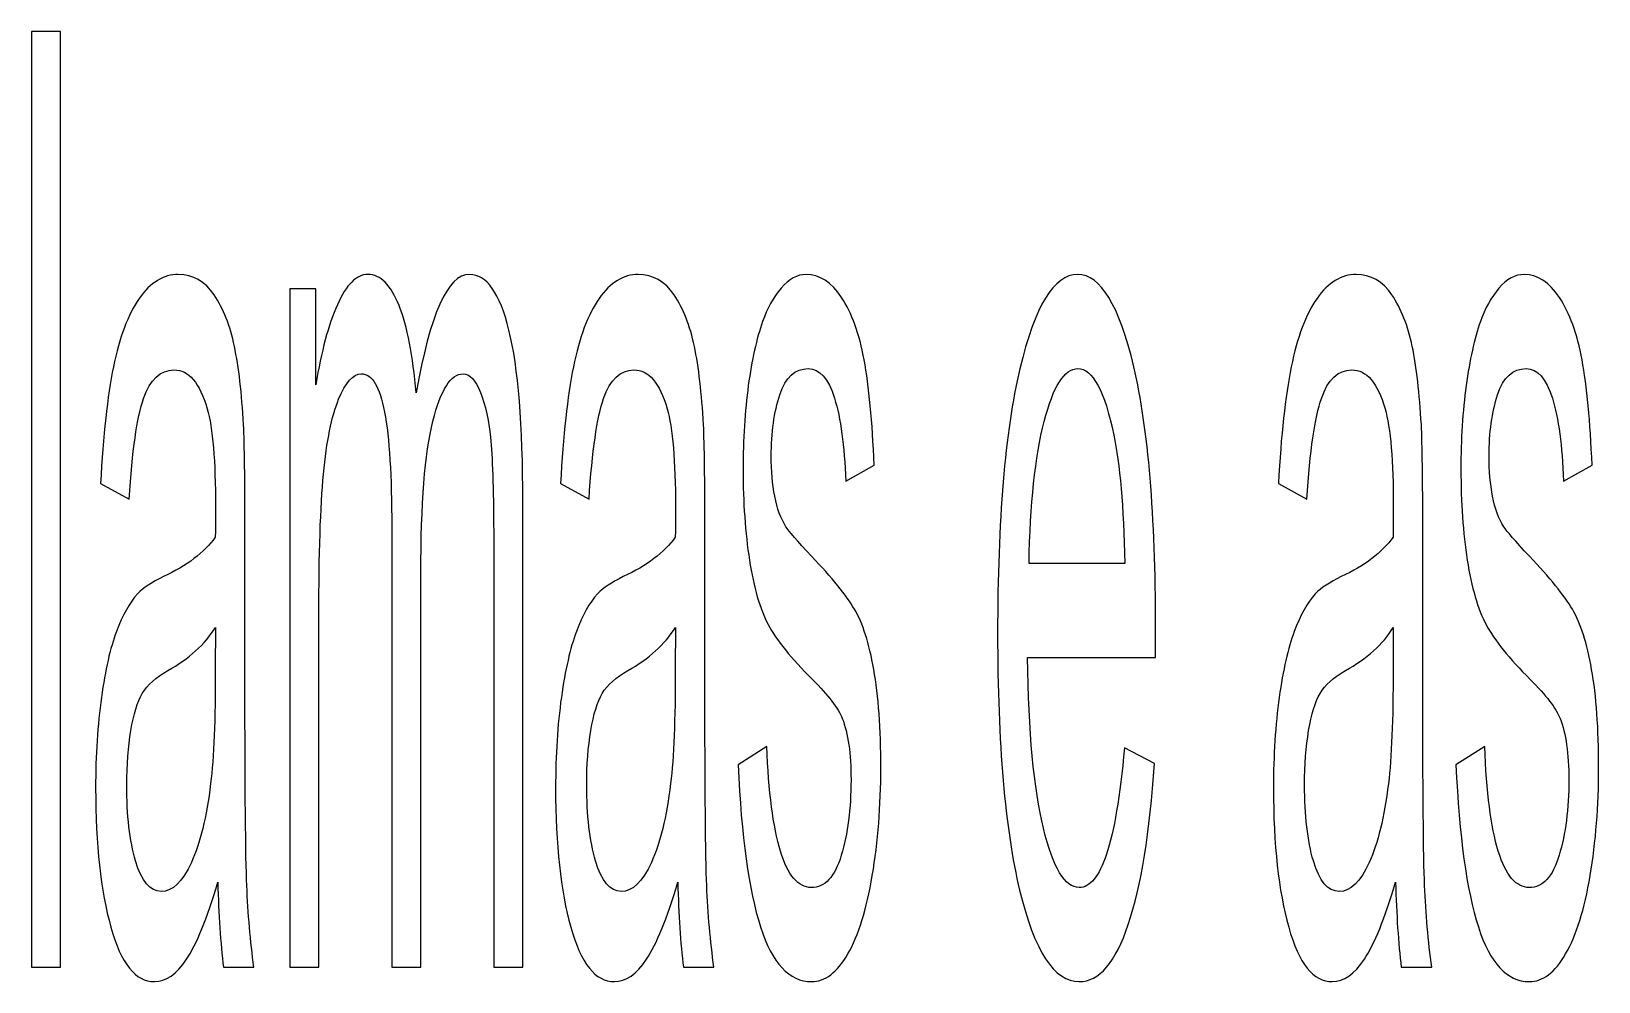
# Model space of a CAD drawing. Header units: millimetres. Extents: x -2444 to 3336, y -980 to 1690.
# Drawn here: x -1575.89 to -1528.3, y -854.57 to -825.7 of the extents above; entities that cross this region are included whole.
import ezdxf

# ---------------------------------------------------------------- set-up
doc = ezdxf.new("R2010")
doc.units = ezdxf.units.MM
doc.header["$MEASUREMENT"] = 0
doc.layers.add('Camada 1', color=7, linetype='Continuous')

msp = doc.modelspace()

# ---------------------------------------------------------------- linework, layer by layer
at = {"layer": 'Camada 1', "color": 250}
for points, knots in [([(-1575.893, -854.1328), (-1575.893, -854.1328), (-1575.893, -825.7041), (-1575.893, -825.7041), (-1575.893, -825.7041), (-1575.893, -825.7041), (-1575.0082, -825.7041), (-1575.0082, -825.7041), (-1575.0082, -825.7041), (-1575.0082, -825.7041), (-1575.0082, -854.1328), (-1575.0082, -854.1328), (-1575.0082, -854.1328), (-1575.0082, -854.1328), (-1575.893, -854.1328), (-1575.893, -854.1328)], [0, 0, 0, 0, 0.2, 0.2, 0.2, 0.2, 0.4, 0.4, 0.4, 0.4, 0.6, 0.6, 0.6, 0.6, 1, 1, 1, 1]), ([(-1570.2308, -851.552), (-1570.5592, -852.6571), (-1570.8759, -853.4313), (-1571.1792, -853.888), (-1571.1792, -853.888), (-1571.4825, -854.3446), (-1571.8076, -854.5696), (-1572.1562, -854.5696), (-1572.1562, -854.5696), (-1572.7293, -854.5696), (-1573.17, -854.0203), (-1573.4783, -852.9152), (-1573.4783, -852.9152), (-1573.7866, -851.8167), (-1573.9408, -850.4072), (-1573.9408, -848.6932), (-1573.9408, -848.6932), (-1573.9408, -847.6874), (-1573.8821, -846.7675), (-1573.7665, -845.9337), (-1573.7665, -845.9337), (-1573.6492, -845.0999), (-1573.4967, -844.4382), (-1573.309, -843.9353), (-1573.309, -843.9353), (-1573.1197, -843.4323), (-1572.9086, -843.0485), (-1572.6723, -842.7904), (-1572.6723, -842.7904), (-1572.498, -842.6118), (-1572.2349, -842.4397), (-1571.8847, -842.2677), (-1571.8847, -842.2677), (-1571.1708, -841.9368), (-1570.643, -841.5331), (-1570.3062, -841.0699), (-1570.3062, -841.0699), (-1570.3028, -840.5934), (-1570.3011, -840.289), (-1570.3011, -840.1633), (-1570.3011, -840.1633), (-1570.3011, -838.7472), (-1570.3849, -837.7479), (-1570.5525, -837.1656), (-1570.5525, -837.1656), (-1570.7787, -836.3781), (-1571.1155, -835.9877), (-1571.5613, -835.9877), (-1571.5613, -835.9877), (-1571.9785, -835.9877), (-1572.2869, -836.2788), (-1572.4846, -836.8546), (-1572.4846, -836.8546), (-1572.684, -837.4303), (-1572.8298, -838.4494), (-1572.9253, -839.9184), (-1572.9253, -839.9184), (-1572.9253, -839.9184), (-1573.79, -839.442), (-1573.79, -839.442), (-1573.79, -839.442), (-1573.7112, -837.9795), (-1573.5822, -836.795), (-1573.4012, -835.895), (-1573.4012, -835.895), (-1573.2202, -834.995), (-1572.9588, -834.3068), (-1572.617, -833.8171), (-1572.617, -833.8171), (-1572.2768, -833.334), (-1571.8797, -833.0892), (-1571.4306, -833.0892), (-1571.4306, -833.0892), (-1570.9849, -833.0892), (-1570.6212, -833.2943), (-1570.3414, -833.7112), (-1570.3414, -833.7112), (-1570.0632, -834.1281), (-1569.8571, -834.6443), (-1569.7264, -835.273), (-1569.7264, -835.273), (-1569.5957, -835.9016), (-1569.5035, -836.6957), (-1569.4499, -837.6553), (-1569.4499, -837.6553), (-1569.4214, -838.2508), (-1569.4063, -839.3229), (-1569.4063, -840.8647), (-1569.4063, -840.8647), (-1569.4063, -840.8647), (-1569.4063, -845.497), (-1569.4063, -845.497), (-1569.4063, -845.497), (-1569.4063, -848.7329), (-1569.3879, -850.7777), (-1569.351, -851.6446), (-1569.351, -851.6446), (-1569.3159, -852.5115), (-1569.2421, -853.3387), (-1569.1349, -854.1328), (-1569.1349, -854.1328), (-1569.1349, -854.1328), (-1570.0599, -854.1328), (-1570.0599, -854.1328), (-1570.0599, -854.1328), (-1570.1487, -853.3983), (-1570.2057, -852.538), (-1570.2308, -851.552)], [0, 0, 0, 0, 0.0357143, 0.0357143, 0.0357143, 0.0357143, 0.0714286, 0.0714286, 0.0714286, 0.0714286, 0.1071429, 0.1071429, 0.1071429, 0.1071429, 0.1428571, 0.1428571, 0.1428571, 0.1428571, 0.1785714, 0.1785714, 0.1785714, 0.1785714, 0.2142857, 0.2142857, 0.2142857, 0.2142857, 0.25, 0.25, 0.25, 0.25, 0.2857143, 0.2857143, 0.2857143, 0.2857143, 0.3214286, 0.3214286, 0.3214286, 0.3214286, 0.3571429, 0.3571429, 0.3571429, 0.3571429, 0.3928571, 0.3928571, 0.3928571, 0.3928571, 0.4285714, 0.4285714, 0.4285714, 0.4285714, 0.4642857, 0.4642857, 0.4642857, 0.4642857, 0.5, 0.5, 0.5, 0.5, 0.5357143, 0.5357143, 0.5357143, 0.5357143, 0.5714286, 0.5714286, 0.5714286, 0.5714286, 0.6071429, 0.6071429, 0.6071429, 0.6071429, 0.6428571, 0.6428571, 0.6428571, 0.6428571, 0.6785714, 0.6785714, 0.6785714, 0.6785714, 0.7142857, 0.7142857, 0.7142857, 0.7142857, 0.75, 0.75, 0.75, 0.75, 0.7857143, 0.7857143, 0.7857143, 0.7857143, 0.8214286, 0.8214286, 0.8214286, 0.8214286, 0.8571429, 0.8571429, 0.8571429, 0.8571429, 0.8928571, 0.8928571, 0.8928571, 0.8928571, 0.9285714, 0.9285714, 0.9285714, 0.9285714, 1, 1, 1, 1]), ([(-1568.0474, -854.1328), (-1568.0474, -854.1328), (-1568.0474, -833.526), (-1568.0474, -833.526), (-1568.0474, -833.526), (-1568.0474, -833.526), (-1567.2531, -833.526), (-1567.2531, -833.526), (-1567.2531, -833.526), (-1567.2531, -833.526), (-1567.2531, -836.4376), (-1567.2531, -836.4376), (-1567.2531, -836.4376), (-1567.0905, -835.4318), (-1566.8727, -834.6178), (-1566.6012, -834.009), (-1566.6012, -834.009), (-1566.3298, -833.3936), (-1566.0214, -833.0892), (-1565.6746, -833.0892), (-1565.6746, -833.0892), (-1565.2892, -833.0892), (-1564.9724, -833.4068), (-1564.7261, -834.0355), (-1564.7261, -834.0355), (-1564.4798, -834.6708), (-1564.3055, -835.5509), (-1564.205, -836.6891), (-1564.205, -836.6891), (-1563.7894, -834.287), (-1563.2515, -833.0892), (-1562.5879, -833.0892), (-1562.5879, -833.0892), (-1562.0685, -833.0892), (-1561.668, -833.6517), (-1561.3898, -834.7833), (-1561.3898, -834.7833), (-1561.11, -835.9149), (-1560.9692, -837.6553), (-1560.9692, -840.0045), (-1560.9692, -840.0045), (-1560.9692, -840.0045), (-1560.9692, -854.1328), (-1560.9692, -854.1328), (-1560.9692, -854.1328), (-1560.9692, -854.1328), (-1561.854, -854.1328), (-1561.854, -854.1328), (-1561.854, -854.1328), (-1561.854, -854.1328), (-1561.854, -841.1625), (-1561.854, -841.1625), (-1561.854, -841.1625), (-1561.854, -839.7729), (-1561.8841, -838.767), (-1561.9411, -838.1516), (-1561.9411, -838.1516), (-1561.9981, -837.5362), (-1562.102, -837.0465), (-1562.2545, -836.6693), (-1562.2545, -836.6693), (-1562.4053, -836.2921), (-1562.5829, -836.1068), (-1562.7857, -836.1068), (-1562.7857, -836.1068), (-1563.1543, -836.1068), (-1563.4593, -836.5899), (-1563.7023, -837.5494), (-1563.7023, -837.5494), (-1563.9452, -838.5155), (-1564.0659, -840.0574), (-1564.0659, -842.175), (-1564.0659, -842.175), (-1564.0659, -842.175), (-1564.0659, -854.1328), (-1564.0659, -854.1328), (-1564.0659, -854.1328), (-1564.0659, -854.1328), (-1564.9507, -854.1328), (-1564.9507, -854.1328), (-1564.9507, -854.1328), (-1564.9507, -854.1328), (-1564.9507, -840.7589), (-1564.9507, -840.7589), (-1564.9507, -840.7589), (-1564.9507, -839.2104), (-1565.0227, -838.0457), (-1565.1668, -837.2715), (-1565.1668, -837.2715), (-1565.3109, -836.4972), (-1565.5472, -836.1068), (-1565.874, -836.1068), (-1565.874, -836.1068), (-1566.122, -836.1068), (-1566.3516, -836.3649), (-1566.5627, -836.881), (-1566.5627, -836.881), (-1566.7738, -837.3972), (-1566.9263, -838.1516), (-1567.0218, -839.1508), (-1567.0218, -839.1508), (-1567.1157, -840.1434), (-1567.1626, -841.5794), (-1567.1626, -843.4522), (-1567.1626, -843.4522), (-1567.1626, -843.4522), (-1567.1626, -854.1328), (-1567.1626, -854.1328), (-1567.1626, -854.1328), (-1567.1626, -854.1328), (-1568.0474, -854.1328), (-1568.0474, -854.1328)], [0, 0, 0, 0, 0.0344828, 0.0344828, 0.0344828, 0.0344828, 0.0689655, 0.0689655, 0.0689655, 0.0689655, 0.1034483, 0.1034483, 0.1034483, 0.1034483, 0.137931, 0.137931, 0.137931, 0.137931, 0.1724138, 0.1724138, 0.1724138, 0.1724138, 0.2068966, 0.2068966, 0.2068966, 0.2068966, 0.2413793, 0.2413793, 0.2413793, 0.2413793, 0.2758621, 0.2758621, 0.2758621, 0.2758621, 0.3103448, 0.3103448, 0.3103448, 0.3103448, 0.3448276, 0.3448276, 0.3448276, 0.3448276, 0.3793103, 0.3793103, 0.3793103, 0.3793103, 0.4137931, 0.4137931, 0.4137931, 0.4137931, 0.4482759, 0.4482759, 0.4482759, 0.4482759, 0.4827586, 0.4827586, 0.4827586, 0.4827586, 0.5172414, 0.5172414, 0.5172414, 0.5172414, 0.5517241, 0.5517241, 0.5517241, 0.5517241, 0.5862069, 0.5862069, 0.5862069, 0.5862069, 0.6206897, 0.6206897, 0.6206897, 0.6206897, 0.6551724, 0.6551724, 0.6551724, 0.6551724, 0.6896552, 0.6896552, 0.6896552, 0.6896552, 0.7241379, 0.7241379, 0.7241379, 0.7241379, 0.7586207, 0.7586207, 0.7586207, 0.7586207, 0.7931034, 0.7931034, 0.7931034, 0.7931034, 0.8275862, 0.8275862, 0.8275862, 0.8275862, 0.862069, 0.862069, 0.862069, 0.862069, 0.8965517, 0.8965517, 0.8965517, 0.8965517, 0.9310345, 0.9310345, 0.9310345, 0.9310345, 1, 1, 1, 1]), ([(-1556.2638, -851.552), (-1556.5923, -852.6571), (-1556.909, -853.4313), (-1557.2123, -853.888), (-1557.2123, -853.888), (-1557.5156, -854.3446), (-1557.8407, -854.5696), (-1558.1892, -854.5696), (-1558.1892, -854.5696), (-1558.7623, -854.5696), (-1559.203, -854.0203), (-1559.5113, -852.9152), (-1559.5113, -852.9152), (-1559.8197, -851.8167), (-1559.9738, -850.4072), (-1559.9738, -848.6932), (-1559.9738, -848.6932), (-1559.9738, -847.6874), (-1559.9152, -846.7675), (-1559.7996, -845.9337), (-1559.7996, -845.9337), (-1559.6823, -845.0999), (-1559.5298, -844.4382), (-1559.3421, -843.9353), (-1559.3421, -843.9353), (-1559.1527, -843.4323), (-1558.9416, -843.0485), (-1558.7053, -842.7904), (-1558.7053, -842.7904), (-1558.5311, -842.6118), (-1558.268, -842.4397), (-1557.9177, -842.2677), (-1557.9177, -842.2677), (-1557.2039, -841.9368), (-1556.676, -841.5331), (-1556.3392, -841.0699), (-1556.3392, -841.0699), (-1556.3359, -840.5934), (-1556.3342, -840.289), (-1556.3342, -840.1633), (-1556.3342, -840.1633), (-1556.3342, -838.7472), (-1556.418, -837.7479), (-1556.5856, -837.1656), (-1556.5856, -837.1656), (-1556.8118, -836.3781), (-1557.1486, -835.9877), (-1557.5943, -835.9877), (-1557.5943, -835.9877), (-1558.0116, -835.9877), (-1558.3199, -836.2788), (-1558.5176, -836.8546), (-1558.5176, -836.8546), (-1558.717, -837.4303), (-1558.8628, -838.4494), (-1558.9583, -839.9184), (-1558.9583, -839.9184), (-1558.9583, -839.9184), (-1559.823, -839.442), (-1559.823, -839.442), (-1559.823, -839.442), (-1559.7442, -837.9795), (-1559.6152, -836.795), (-1559.4343, -835.895), (-1559.4343, -835.895), (-1559.2533, -834.995), (-1558.9919, -834.3068), (-1558.65, -833.8171), (-1558.65, -833.8171), (-1558.3099, -833.334), (-1557.9127, -833.0892), (-1557.4636, -833.0892), (-1557.4636, -833.0892), (-1557.0179, -833.0892), (-1556.6543, -833.2943), (-1556.3744, -833.7112), (-1556.3744, -833.7112), (-1556.0963, -834.1281), (-1555.8901, -834.6443), (-1555.7595, -835.273), (-1555.7595, -835.273), (-1555.6287, -835.9016), (-1555.5366, -836.6957), (-1555.483, -837.6553), (-1555.483, -837.6553), (-1555.4545, -838.2508), (-1555.4394, -839.3229), (-1555.4394, -840.8647), (-1555.4394, -840.8647), (-1555.4394, -840.8647), (-1555.4394, -845.497), (-1555.4394, -845.497), (-1555.4394, -845.497), (-1555.4394, -848.7329), (-1555.4209, -850.7777), (-1555.3841, -851.6446), (-1555.3841, -851.6446), (-1555.3489, -852.5115), (-1555.2752, -853.3387), (-1555.1679, -854.1328), (-1555.1679, -854.1328), (-1555.1679, -854.1328), (-1556.0929, -854.1328), (-1556.0929, -854.1328), (-1556.0929, -854.1328), (-1556.1817, -853.3983), (-1556.2387, -852.538), (-1556.2638, -851.552)], [0, 0, 0, 0, 0.0357143, 0.0357143, 0.0357143, 0.0357143, 0.0714286, 0.0714286, 0.0714286, 0.0714286, 0.1071429, 0.1071429, 0.1071429, 0.1071429, 0.1428571, 0.1428571, 0.1428571, 0.1428571, 0.1785714, 0.1785714, 0.1785714, 0.1785714, 0.2142857, 0.2142857, 0.2142857, 0.2142857, 0.25, 0.25, 0.25, 0.25, 0.2857143, 0.2857143, 0.2857143, 0.2857143, 0.3214286, 0.3214286, 0.3214286, 0.3214286, 0.3571429, 0.3571429, 0.3571429, 0.3571429, 0.3928571, 0.3928571, 0.3928571, 0.3928571, 0.4285714, 0.4285714, 0.4285714, 0.4285714, 0.4642857, 0.4642857, 0.4642857, 0.4642857, 0.5, 0.5, 0.5, 0.5, 0.5357143, 0.5357143, 0.5357143, 0.5357143, 0.5714286, 0.5714286, 0.5714286, 0.5714286, 0.6071429, 0.6071429, 0.6071429, 0.6071429, 0.6428571, 0.6428571, 0.6428571, 0.6428571, 0.6785714, 0.6785714, 0.6785714, 0.6785714, 0.7142857, 0.7142857, 0.7142857, 0.7142857, 0.75, 0.75, 0.75, 0.75, 0.7857143, 0.7857143, 0.7857143, 0.7857143, 0.8214286, 0.8214286, 0.8214286, 0.8214286, 0.8571429, 0.8571429, 0.8571429, 0.8571429, 0.8928571, 0.8928571, 0.8928571, 0.8928571, 0.9285714, 0.9285714, 0.9285714, 0.9285714, 1, 1, 1, 1]), ([(-1554.4323, -847.9785), (-1554.4323, -847.9785), (-1553.5576, -847.4227), (-1553.5576, -847.4227), (-1553.5576, -847.4227), (-1553.509, -848.8057), (-1553.3716, -849.8645), (-1553.147, -850.6057), (-1553.147, -850.6057), (-1552.9225, -851.3402), (-1552.6075, -851.7108), (-1552.2053, -851.7108), (-1552.2053, -851.7108), (-1551.7981, -851.7108), (-1551.4965, -851.3865), (-1551.2987, -850.7314), (-1551.2987, -850.7314), (-1551.1027, -850.0829), (-1551.0038, -849.3153), (-1551.0038, -848.4351), (-1551.0038, -848.4351), (-1551.0038, -847.6477), (-1551.0926, -847.0256), (-1551.2686, -846.5756), (-1551.2686, -846.5756), (-1551.3926, -846.2646), (-1551.6942, -845.8742), (-1552.1735, -845.3911), (-1552.1735, -845.3911), (-1552.8203, -844.7492), (-1553.2677, -844.1933), (-1553.519, -843.7235), (-1553.519, -843.7235), (-1553.7687, -843.247), (-1553.9581, -842.5985), (-1554.0871, -841.7647), (-1554.0871, -841.7647), (-1554.2161, -840.9375), (-1554.2815, -840.0177), (-1554.2815, -839.0119), (-1554.2815, -839.0119), (-1554.2815, -838.092), (-1554.2279, -837.245), (-1554.1223, -836.4641), (-1554.1223, -836.4641), (-1554.015, -835.6833), (-1553.8709, -835.0347), (-1553.6883, -834.5186), (-1553.6883, -834.5186), (-1553.5509, -834.1215), (-1553.3632, -833.784), (-1553.1269, -833.5061), (-1553.1269, -833.5061), (-1552.889, -833.2282), (-1552.6359, -833.0892), (-1552.3645, -833.0892), (-1552.3645, -833.0892), (-1551.9556, -833.0892), (-1551.597, -833.3208), (-1551.2887, -833.7907), (-1551.2887, -833.7907), (-1550.9787, -834.2539), (-1550.7508, -834.8892), (-1550.6033, -835.6833), (-1550.6033, -835.6833), (-1550.4575, -836.484), (-1550.3553, -837.5494), (-1550.3, -838.8861), (-1550.3, -838.8861), (-1550.3, -838.8861), (-1551.1647, -839.3626), (-1551.1647, -839.3626), (-1551.1647, -839.3626), (-1551.2032, -838.2905), (-1551.3172, -837.4501), (-1551.5048, -836.8479), (-1551.5048, -836.8479), (-1551.6925, -836.2457), (-1551.9573, -835.948), (-1552.3008, -835.948), (-1552.3008, -835.948), (-1552.7046, -835.948), (-1552.9945, -836.2127), (-1553.1671, -836.7421), (-1553.1671, -836.7421), (-1553.3397, -837.2715), (-1553.4269, -837.8935), (-1553.4269, -838.6016), (-1553.4269, -838.6016), (-1553.4269, -839.0516), (-1553.3917, -839.4618), (-1553.3196, -839.8258), (-1553.3196, -839.8258), (-1553.2476, -840.1964), (-1553.1353, -840.5074), (-1552.9811, -840.7522), (-1552.9811, -840.7522), (-1552.8923, -840.8846), (-1552.6343, -841.1824), (-1552.2019, -841.6456), (-1552.2019, -841.6456), (-1551.5786, -842.3007), (-1551.1429, -842.8434), (-1550.8949, -843.2603), (-1550.8949, -843.2603), (-1550.6469, -843.6772), (-1550.4525, -844.2926), (-1550.3118, -845.0867), (-1550.3118, -845.0867), (-1550.1693, -845.8874), (-1550.0989, -846.88), (-1550.0989, -848.0712), (-1550.0989, -848.0712), (-1550.0989, -849.2292), (-1550.1844, -850.3211), (-1550.357, -851.3468), (-1550.357, -851.3468), (-1550.5296, -852.3725), (-1550.7776, -853.1666), (-1551.101, -853.7291), (-1551.101, -853.7291), (-1551.4261, -854.2916), (-1551.7931, -854.5696), (-1552.2019, -854.5696), (-1552.2019, -854.5696), (-1552.8789, -854.5696), (-1553.3967, -854.0137), (-1553.7519, -852.9086), (-1553.7519, -852.9086), (-1554.1072, -851.7968), (-1554.3334, -850.1557), (-1554.4323, -847.9785)], [0, 0, 0, 0, 0.0294118, 0.0294118, 0.0294118, 0.0294118, 0.0588235, 0.0588235, 0.0588235, 0.0588235, 0.0882353, 0.0882353, 0.0882353, 0.0882353, 0.1176471, 0.1176471, 0.1176471, 0.1176471, 0.1470588, 0.1470588, 0.1470588, 0.1470588, 0.1764706, 0.1764706, 0.1764706, 0.1764706, 0.2058824, 0.2058824, 0.2058824, 0.2058824, 0.2352941, 0.2352941, 0.2352941, 0.2352941, 0.2647059, 0.2647059, 0.2647059, 0.2647059, 0.2941176, 0.2941176, 0.2941176, 0.2941176, 0.3235294, 0.3235294, 0.3235294, 0.3235294, 0.3529412, 0.3529412, 0.3529412, 0.3529412, 0.3823529, 0.3823529, 0.3823529, 0.3823529, 0.4117647, 0.4117647, 0.4117647, 0.4117647, 0.4411765, 0.4411765, 0.4411765, 0.4411765, 0.4705882, 0.4705882, 0.4705882, 0.4705882, 0.5, 0.5, 0.5, 0.5, 0.5294118, 0.5294118, 0.5294118, 0.5294118, 0.5588235, 0.5588235, 0.5588235, 0.5588235, 0.5882353, 0.5882353, 0.5882353, 0.5882353, 0.6176471, 0.6176471, 0.6176471, 0.6176471, 0.6470588, 0.6470588, 0.6470588, 0.6470588, 0.6764706, 0.6764706, 0.6764706, 0.6764706, 0.7058824, 0.7058824, 0.7058824, 0.7058824, 0.7352941, 0.7352941, 0.7352941, 0.7352941, 0.7647059, 0.7647059, 0.7647059, 0.7647059, 0.7941176, 0.7941176, 0.7941176, 0.7941176, 0.8235294, 0.8235294, 0.8235294, 0.8235294, 0.8529412, 0.8529412, 0.8529412, 0.8529412, 0.8823529, 0.8823529, 0.8823529, 0.8823529, 0.9117647, 0.9117647, 0.9117647, 0.9117647, 0.9411765, 0.9411765, 0.9411765, 0.9411765, 1, 1, 1, 1]), ([(-1542.7007, -847.4624), (-1542.7007, -847.4624), (-1541.7858, -847.9388), (-1541.7858, -847.9388), (-1541.7858, -847.9388), (-1541.9282, -850.0366), (-1542.1947, -851.6711), (-1542.5834, -852.8292), (-1542.5834, -852.8292), (-1542.9722, -853.9872), (-1543.4682, -854.5696), (-1544.0731, -854.5696), (-1544.0731, -854.5696), (-1544.8339, -854.5696), (-1545.4371, -853.6431), (-1545.8829, -851.7902), (-1545.8829, -851.7902), (-1546.3286, -849.9439), (-1546.5515, -847.3433), (-1546.5515, -844.0014), (-1546.5515, -844.0014), (-1546.5515, -840.5471), (-1546.3269, -837.8604), (-1545.8762, -835.9546), (-1545.8762, -835.9546), (-1545.4254, -834.0421), (-1544.8406, -833.0892), (-1544.1217, -833.0892), (-1544.1217, -833.0892), (-1543.4263, -833.0892), (-1542.8582, -834.0223), (-1542.4175, -835.895), (-1542.4175, -835.895), (-1541.9768, -837.7678), (-1541.7556, -840.4015), (-1541.7556, -843.7963), (-1541.7556, -843.7963), (-1541.7556, -844.0014), (-1541.7573, -844.3125), (-1541.7606, -844.7227), (-1541.7606, -844.7227), (-1541.7606, -844.7227), (-1545.6466, -844.7227), (-1545.6466, -844.7227), (-1545.6466, -844.7227), (-1545.6131, -846.9793), (-1545.4522, -848.7131), (-1545.1606, -849.9108), (-1545.1606, -849.9108), (-1544.8708, -851.1086), (-1544.5071, -851.7108), (-1544.0731, -851.7108), (-1544.0731, -851.7108), (-1543.7497, -851.7108), (-1543.4732, -851.3733), (-1543.2453, -850.6983), (-1543.2453, -850.6983), (-1543.0157, -850.0233), (-1542.8348, -848.9447), (-1542.7007, -847.4624)], [0, 0, 0, 0, 0.0625, 0.0625, 0.0625, 0.0625, 0.125, 0.125, 0.125, 0.125, 0.1875, 0.1875, 0.1875, 0.1875, 0.25, 0.25, 0.25, 0.25, 0.3125, 0.3125, 0.3125, 0.3125, 0.375, 0.375, 0.375, 0.375, 0.4375, 0.4375, 0.4375, 0.4375, 0.5, 0.5, 0.5, 0.5, 0.5625, 0.5625, 0.5625, 0.5625, 0.625, 0.625, 0.625, 0.625, 0.6875, 0.6875, 0.6875, 0.6875, 0.75, 0.75, 0.75, 0.75, 0.8125, 0.8125, 0.8125, 0.8125, 0.875, 0.875, 0.875, 0.875, 1, 1, 1, 1]), ([(-1534.4663, -851.552), (-1534.7948, -852.6571), (-1535.1115, -853.4313), (-1535.4148, -853.888), (-1535.4148, -853.888), (-1535.7181, -854.3446), (-1536.0432, -854.5696), (-1536.3917, -854.5696), (-1536.3917, -854.5696), (-1536.9648, -854.5696), (-1537.4055, -854.0203), (-1537.7139, -852.9152), (-1537.7139, -852.9152), (-1538.0222, -851.8167), (-1538.1763, -850.4072), (-1538.1763, -848.6932), (-1538.1763, -848.6932), (-1538.1763, -847.6874), (-1538.1177, -846.7675), (-1538.0021, -845.9337), (-1538.0021, -845.9337), (-1537.8848, -845.0999), (-1537.7323, -844.4382), (-1537.5446, -843.9353), (-1537.5446, -843.9353), (-1537.3553, -843.4323), (-1537.1441, -843.0485), (-1536.9078, -842.7904), (-1536.9078, -842.7904), (-1536.7336, -842.6118), (-1536.4705, -842.4397), (-1536.1203, -842.2677), (-1536.1203, -842.2677), (-1535.4064, -841.9368), (-1534.8786, -841.5331), (-1534.5418, -841.0699), (-1534.5418, -841.0699), (-1534.5384, -840.5934), (-1534.5367, -840.289), (-1534.5367, -840.1633), (-1534.5367, -840.1633), (-1534.5367, -838.7472), (-1534.6205, -837.7479), (-1534.7881, -837.1656), (-1534.7881, -837.1656), (-1535.0143, -836.3781), (-1535.3511, -835.9877), (-1535.7969, -835.9877), (-1535.7969, -835.9877), (-1536.2141, -835.9877), (-1536.5224, -836.2788), (-1536.7202, -836.8546), (-1536.7202, -836.8546), (-1536.9196, -837.4303), (-1537.0654, -838.4494), (-1537.1609, -839.9184), (-1537.1609, -839.9184), (-1537.1609, -839.9184), (-1538.0255, -839.442), (-1538.0255, -839.442), (-1538.0255, -839.442), (-1537.9468, -837.9795), (-1537.8178, -836.795), (-1537.6368, -835.895), (-1537.6368, -835.895), (-1537.4558, -834.995), (-1537.1944, -834.3068), (-1536.8525, -833.8171), (-1536.8525, -833.8171), (-1536.5124, -833.334), (-1536.1152, -833.0892), (-1535.6661, -833.0892), (-1535.6661, -833.0892), (-1535.2204, -833.0892), (-1534.8568, -833.2943), (-1534.577, -833.7112), (-1534.577, -833.7112), (-1534.2988, -834.1281), (-1534.0927, -834.6443), (-1533.962, -835.273), (-1533.962, -835.273), (-1533.8313, -835.9016), (-1533.7391, -836.6957), (-1533.6855, -837.6553), (-1533.6855, -837.6553), (-1533.657, -838.2508), (-1533.6419, -839.3229), (-1533.6419, -840.8647), (-1533.6419, -840.8647), (-1533.6419, -840.8647), (-1533.6419, -845.497), (-1533.6419, -845.497), (-1533.6419, -845.497), (-1533.6419, -848.7329), (-1533.6235, -850.7777), (-1533.5866, -851.6446), (-1533.5866, -851.6446), (-1533.5514, -852.5115), (-1533.4777, -853.3387), (-1533.3704, -854.1328), (-1533.3704, -854.1328), (-1533.3704, -854.1328), (-1534.2954, -854.1328), (-1534.2954, -854.1328), (-1534.2954, -854.1328), (-1534.3843, -853.3983), (-1534.4412, -852.538), (-1534.4663, -851.552)], [0, 0, 0, 0, 0.0357143, 0.0357143, 0.0357143, 0.0357143, 0.0714286, 0.0714286, 0.0714286, 0.0714286, 0.1071429, 0.1071429, 0.1071429, 0.1071429, 0.1428571, 0.1428571, 0.1428571, 0.1428571, 0.1785714, 0.1785714, 0.1785714, 0.1785714, 0.2142857, 0.2142857, 0.2142857, 0.2142857, 0.25, 0.25, 0.25, 0.25, 0.2857143, 0.2857143, 0.2857143, 0.2857143, 0.3214286, 0.3214286, 0.3214286, 0.3214286, 0.3571429, 0.3571429, 0.3571429, 0.3571429, 0.3928571, 0.3928571, 0.3928571, 0.3928571, 0.4285714, 0.4285714, 0.4285714, 0.4285714, 0.4642857, 0.4642857, 0.4642857, 0.4642857, 0.5, 0.5, 0.5, 0.5, 0.5357143, 0.5357143, 0.5357143, 0.5357143, 0.5714286, 0.5714286, 0.5714286, 0.5714286, 0.6071429, 0.6071429, 0.6071429, 0.6071429, 0.6428571, 0.6428571, 0.6428571, 0.6428571, 0.6785714, 0.6785714, 0.6785714, 0.6785714, 0.7142857, 0.7142857, 0.7142857, 0.7142857, 0.75, 0.75, 0.75, 0.75, 0.7857143, 0.7857143, 0.7857143, 0.7857143, 0.8214286, 0.8214286, 0.8214286, 0.8214286, 0.8571429, 0.8571429, 0.8571429, 0.8571429, 0.8928571, 0.8928571, 0.8928571, 0.8928571, 0.9285714, 0.9285714, 0.9285714, 0.9285714, 1, 1, 1, 1]), ([(-1532.6348, -847.9785), (-1532.6348, -847.9785), (-1531.7601, -847.4227), (-1531.7601, -847.4227), (-1531.7601, -847.4227), (-1531.7115, -848.8057), (-1531.5741, -849.8645), (-1531.3495, -850.6057), (-1531.3495, -850.6057), (-1531.125, -851.3402), (-1530.81, -851.7108), (-1530.4078, -851.7108), (-1530.4078, -851.7108), (-1530.0006, -851.7108), (-1529.699, -851.3865), (-1529.5013, -850.7314), (-1529.5013, -850.7314), (-1529.3052, -850.0829), (-1529.2063, -849.3153), (-1529.2063, -848.4351), (-1529.2063, -848.4351), (-1529.2063, -847.6477), (-1529.2951, -847.0256), (-1529.4711, -846.5756), (-1529.4711, -846.5756), (-1529.5951, -846.2646), (-1529.8967, -845.8742), (-1530.376, -845.3911), (-1530.376, -845.3911), (-1531.0228, -844.7492), (-1531.4702, -844.1933), (-1531.7216, -843.7235), (-1531.7216, -843.7235), (-1531.9712, -843.247), (-1532.1606, -842.5985), (-1532.2896, -841.7647), (-1532.2896, -841.7647), (-1532.4187, -840.9375), (-1532.484, -840.0177), (-1532.484, -839.0119), (-1532.484, -839.0119), (-1532.484, -838.092), (-1532.4304, -837.245), (-1532.3248, -836.4641), (-1532.3248, -836.4641), (-1532.2176, -835.6833), (-1532.0735, -835.0347), (-1531.8908, -834.5186), (-1531.8908, -834.5186), (-1531.7534, -834.1215), (-1531.5657, -833.784), (-1531.3294, -833.5061), (-1531.3294, -833.5061), (-1531.0915, -833.2282), (-1530.8385, -833.0892), (-1530.567, -833.0892), (-1530.567, -833.0892), (-1530.1581, -833.0892), (-1529.7995, -833.3208), (-1529.4912, -833.7907), (-1529.4912, -833.7907), (-1529.1812, -834.2539), (-1528.9533, -834.8892), (-1528.8058, -835.6833), (-1528.8058, -835.6833), (-1528.6601, -836.484), (-1528.5578, -837.5494), (-1528.5025, -838.8861), (-1528.5025, -838.8861), (-1528.5025, -838.8861), (-1529.3672, -839.3626), (-1529.3672, -839.3626), (-1529.3672, -839.3626), (-1529.4058, -838.2905), (-1529.5197, -837.4501), (-1529.7074, -836.8479), (-1529.7074, -836.8479), (-1529.8951, -836.2457), (-1530.1598, -835.948), (-1530.5033, -835.948), (-1530.5033, -835.948), (-1530.9072, -835.948), (-1531.1971, -836.2127), (-1531.3697, -836.7421), (-1531.3697, -836.7421), (-1531.5423, -837.2715), (-1531.6294, -837.8935), (-1531.6294, -838.6016), (-1531.6294, -838.6016), (-1531.6294, -839.0516), (-1531.5942, -839.4618), (-1531.5221, -839.8258), (-1531.5221, -839.8258), (-1531.4501, -840.1964), (-1531.3378, -840.5074), (-1531.1837, -840.7522), (-1531.1837, -840.7522), (-1531.0949, -840.8846), (-1530.8368, -841.1824), (-1530.4045, -841.6456), (-1530.4045, -841.6456), (-1529.7811, -842.3007), (-1529.3454, -842.8434), (-1529.0974, -843.2603), (-1529.0974, -843.2603), (-1528.8494, -843.6772), (-1528.655, -844.2926), (-1528.5143, -845.0867), (-1528.5143, -845.0867), (-1528.3718, -845.8874), (-1528.3014, -846.88), (-1528.3014, -848.0712), (-1528.3014, -848.0712), (-1528.3014, -849.2292), (-1528.3869, -850.3211), (-1528.5595, -851.3468), (-1528.5595, -851.3468), (-1528.7321, -852.3725), (-1528.9801, -853.1666), (-1529.3035, -853.7291), (-1529.3035, -853.7291), (-1529.6286, -854.2916), (-1529.9956, -854.5696), (-1530.4045, -854.5696), (-1530.4045, -854.5696), (-1531.0814, -854.5696), (-1531.5992, -854.0137), (-1531.9545, -852.9086), (-1531.9545, -852.9086), (-1532.3097, -851.7968), (-1532.5359, -850.1557), (-1532.6348, -847.9785)], [0, 0, 0, 0, 0.0294118, 0.0294118, 0.0294118, 0.0294118, 0.0588235, 0.0588235, 0.0588235, 0.0588235, 0.0882353, 0.0882353, 0.0882353, 0.0882353, 0.1176471, 0.1176471, 0.1176471, 0.1176471, 0.1470588, 0.1470588, 0.1470588, 0.1470588, 0.1764706, 0.1764706, 0.1764706, 0.1764706, 0.2058824, 0.2058824, 0.2058824, 0.2058824, 0.2352941, 0.2352941, 0.2352941, 0.2352941, 0.2647059, 0.2647059, 0.2647059, 0.2647059, 0.2941176, 0.2941176, 0.2941176, 0.2941176, 0.3235294, 0.3235294, 0.3235294, 0.3235294, 0.3529412, 0.3529412, 0.3529412, 0.3529412, 0.3823529, 0.3823529, 0.3823529, 0.3823529, 0.4117647, 0.4117647, 0.4117647, 0.4117647, 0.4411765, 0.4411765, 0.4411765, 0.4411765, 0.4705882, 0.4705882, 0.4705882, 0.4705882, 0.5, 0.5, 0.5, 0.5, 0.5294118, 0.5294118, 0.5294118, 0.5294118, 0.5588235, 0.5588235, 0.5588235, 0.5588235, 0.5882353, 0.5882353, 0.5882353, 0.5882353, 0.6176471, 0.6176471, 0.6176471, 0.6176471, 0.6470588, 0.6470588, 0.6470588, 0.6470588, 0.6764706, 0.6764706, 0.6764706, 0.6764706, 0.7058824, 0.7058824, 0.7058824, 0.7058824, 0.7352941, 0.7352941, 0.7352941, 0.7352941, 0.7647059, 0.7647059, 0.7647059, 0.7647059, 0.7941176, 0.7941176, 0.7941176, 0.7941176, 0.8235294, 0.8235294, 0.8235294, 0.8235294, 0.8529412, 0.8529412, 0.8529412, 0.8529412, 0.8823529, 0.8823529, 0.8823529, 0.8823529, 0.9117647, 0.9117647, 0.9117647, 0.9117647, 0.9411765, 0.9411765, 0.9411765, 0.9411765, 1, 1, 1, 1]), ([(-1545.5963, -841.864), (-1545.5963, -841.864), (-1542.6907, -841.864), (-1542.6907, -841.864), (-1542.6907, -841.864), (-1542.7292, -840.1302), (-1542.8415, -838.8332), (-1543.0241, -837.9663), (-1543.0241, -837.9663), (-1543.304, -836.6229), (-1543.6693, -835.948), (-1544.1167, -835.948), (-1544.1167, -835.948), (-1544.5222, -835.948), (-1544.8624, -836.484), (-1545.1389, -837.556), (-1545.1389, -837.556), (-1545.4137, -838.628), (-1545.5662, -840.064), (-1545.5963, -841.864)], [0, 0, 0, 0, 0.1666667, 0.1666667, 0.1666667, 0.1666667, 0.3333333, 0.3333333, 0.3333333, 0.3333333, 0.5, 0.5, 0.5, 0.5, 0.6666667, 0.6666667, 0.6666667, 0.6666667, 1, 1, 1, 1]), ([(-1570.3011, -843.8095), (-1570.6229, -844.3257), (-1571.1055, -844.7624), (-1571.749, -845.1198), (-1571.749, -845.1198), (-1572.1143, -845.3249), (-1572.3723, -845.5565), (-1572.5231, -845.8146), (-1572.5231, -845.8146), (-1572.674, -846.0727), (-1572.7896, -846.4499), (-1572.8717, -846.9396), (-1572.8717, -846.9396), (-1572.9538, -847.4359), (-1572.9957, -847.9852), (-1572.9957, -848.594), (-1572.9957, -848.594), (-1572.9957, -849.5138), (-1572.9069, -850.288), (-1572.7276, -850.9035), (-1572.7276, -850.9035), (-1572.5483, -851.5189), (-1572.2869, -851.8299), (-1571.9434, -851.8299), (-1571.9434, -851.8299), (-1571.6032, -851.8299), (-1571.2999, -851.5387), (-1571.0334, -850.9498), (-1571.0334, -850.9498), (-1570.7687, -850.3675), (-1570.5726, -849.5667), (-1570.4486, -848.5543), (-1570.4486, -848.5543), (-1570.3531, -847.7668), (-1570.3062, -846.6087), (-1570.3062, -845.0801), (-1570.3062, -845.0801), (-1570.3062, -845.0801), (-1570.3011, -843.8095), (-1570.3011, -843.8095)], [0, 0, 0, 0, 0.0909091, 0.0909091, 0.0909091, 0.0909091, 0.1818182, 0.1818182, 0.1818182, 0.1818182, 0.2727273, 0.2727273, 0.2727273, 0.2727273, 0.3636364, 0.3636364, 0.3636364, 0.3636364, 0.4545455, 0.4545455, 0.4545455, 0.4545455, 0.5454545, 0.5454545, 0.5454545, 0.5454545, 0.6363636, 0.6363636, 0.6363636, 0.6363636, 0.7272727, 0.7272727, 0.7272727, 0.7272727, 0.8181818, 0.8181818, 0.8181818, 0.8181818, 1, 1, 1, 1]), ([(-1556.3342, -843.8095), (-1556.6559, -844.3257), (-1557.1385, -844.7624), (-1557.782, -845.1198), (-1557.782, -845.1198), (-1558.1473, -845.3249), (-1558.4054, -845.5565), (-1558.5562, -845.8146), (-1558.5562, -845.8146), (-1558.707, -846.0727), (-1558.8226, -846.4499), (-1558.9047, -846.9396), (-1558.9047, -846.9396), (-1558.9868, -847.4359), (-1559.0287, -847.9852), (-1559.0287, -848.594), (-1559.0287, -848.594), (-1559.0287, -849.5138), (-1558.9399, -850.288), (-1558.7606, -850.9035), (-1558.7606, -850.9035), (-1558.5813, -851.5189), (-1558.3199, -851.8299), (-1557.9764, -851.8299), (-1557.9764, -851.8299), (-1557.6362, -851.8299), (-1557.3329, -851.5387), (-1557.0665, -850.9498), (-1557.0665, -850.9498), (-1556.8017, -850.3675), (-1556.6057, -849.5667), (-1556.4817, -848.5543), (-1556.4817, -848.5543), (-1556.3862, -847.7668), (-1556.3392, -846.6087), (-1556.3392, -845.0801), (-1556.3392, -845.0801), (-1556.3392, -845.0801), (-1556.3342, -843.8095), (-1556.3342, -843.8095)], [0, 0, 0, 0, 0.0909091, 0.0909091, 0.0909091, 0.0909091, 0.1818182, 0.1818182, 0.1818182, 0.1818182, 0.2727273, 0.2727273, 0.2727273, 0.2727273, 0.3636364, 0.3636364, 0.3636364, 0.3636364, 0.4545455, 0.4545455, 0.4545455, 0.4545455, 0.5454545, 0.5454545, 0.5454545, 0.5454545, 0.6363636, 0.6363636, 0.6363636, 0.6363636, 0.7272727, 0.7272727, 0.7272727, 0.7272727, 0.8181818, 0.8181818, 0.8181818, 0.8181818, 1, 1, 1, 1]), ([(-1534.5367, -843.8095), (-1534.8585, -844.3257), (-1535.3411, -844.7624), (-1535.9845, -845.1198), (-1535.9845, -845.1198), (-1536.3498, -845.3249), (-1536.6079, -845.5565), (-1536.7587, -845.8146), (-1536.7587, -845.8146), (-1536.9095, -846.0727), (-1537.0251, -846.4499), (-1537.1073, -846.9396), (-1537.1073, -846.9396), (-1537.1894, -847.4359), (-1537.2313, -847.9852), (-1537.2313, -848.594), (-1537.2313, -848.594), (-1537.2313, -849.5138), (-1537.1424, -850.288), (-1536.9632, -850.9035), (-1536.9632, -850.9035), (-1536.7838, -851.5189), (-1536.5224, -851.8299), (-1536.1789, -851.8299), (-1536.1789, -851.8299), (-1535.8387, -851.8299), (-1535.5355, -851.5387), (-1535.269, -850.9498), (-1535.269, -850.9498), (-1535.0042, -850.3675), (-1534.8082, -849.5667), (-1534.6842, -848.5543), (-1534.6842, -848.5543), (-1534.5887, -847.7668), (-1534.5418, -846.6087), (-1534.5418, -845.0801), (-1534.5418, -845.0801), (-1534.5418, -845.0801), (-1534.5367, -843.8095), (-1534.5367, -843.8095)], [0, 0, 0, 0, 0.0909091, 0.0909091, 0.0909091, 0.0909091, 0.1818182, 0.1818182, 0.1818182, 0.1818182, 0.2727273, 0.2727273, 0.2727273, 0.2727273, 0.3636364, 0.3636364, 0.3636364, 0.3636364, 0.4545455, 0.4545455, 0.4545455, 0.4545455, 0.5454545, 0.5454545, 0.5454545, 0.5454545, 0.6363636, 0.6363636, 0.6363636, 0.6363636, 0.7272727, 0.7272727, 0.7272727, 0.7272727, 0.8181818, 0.8181818, 0.8181818, 0.8181818, 1, 1, 1, 1])]:
    msp.add_open_spline(points, degree=3, knots=knots, dxfattribs=at)

doc.saveas('drawing.dxf')
